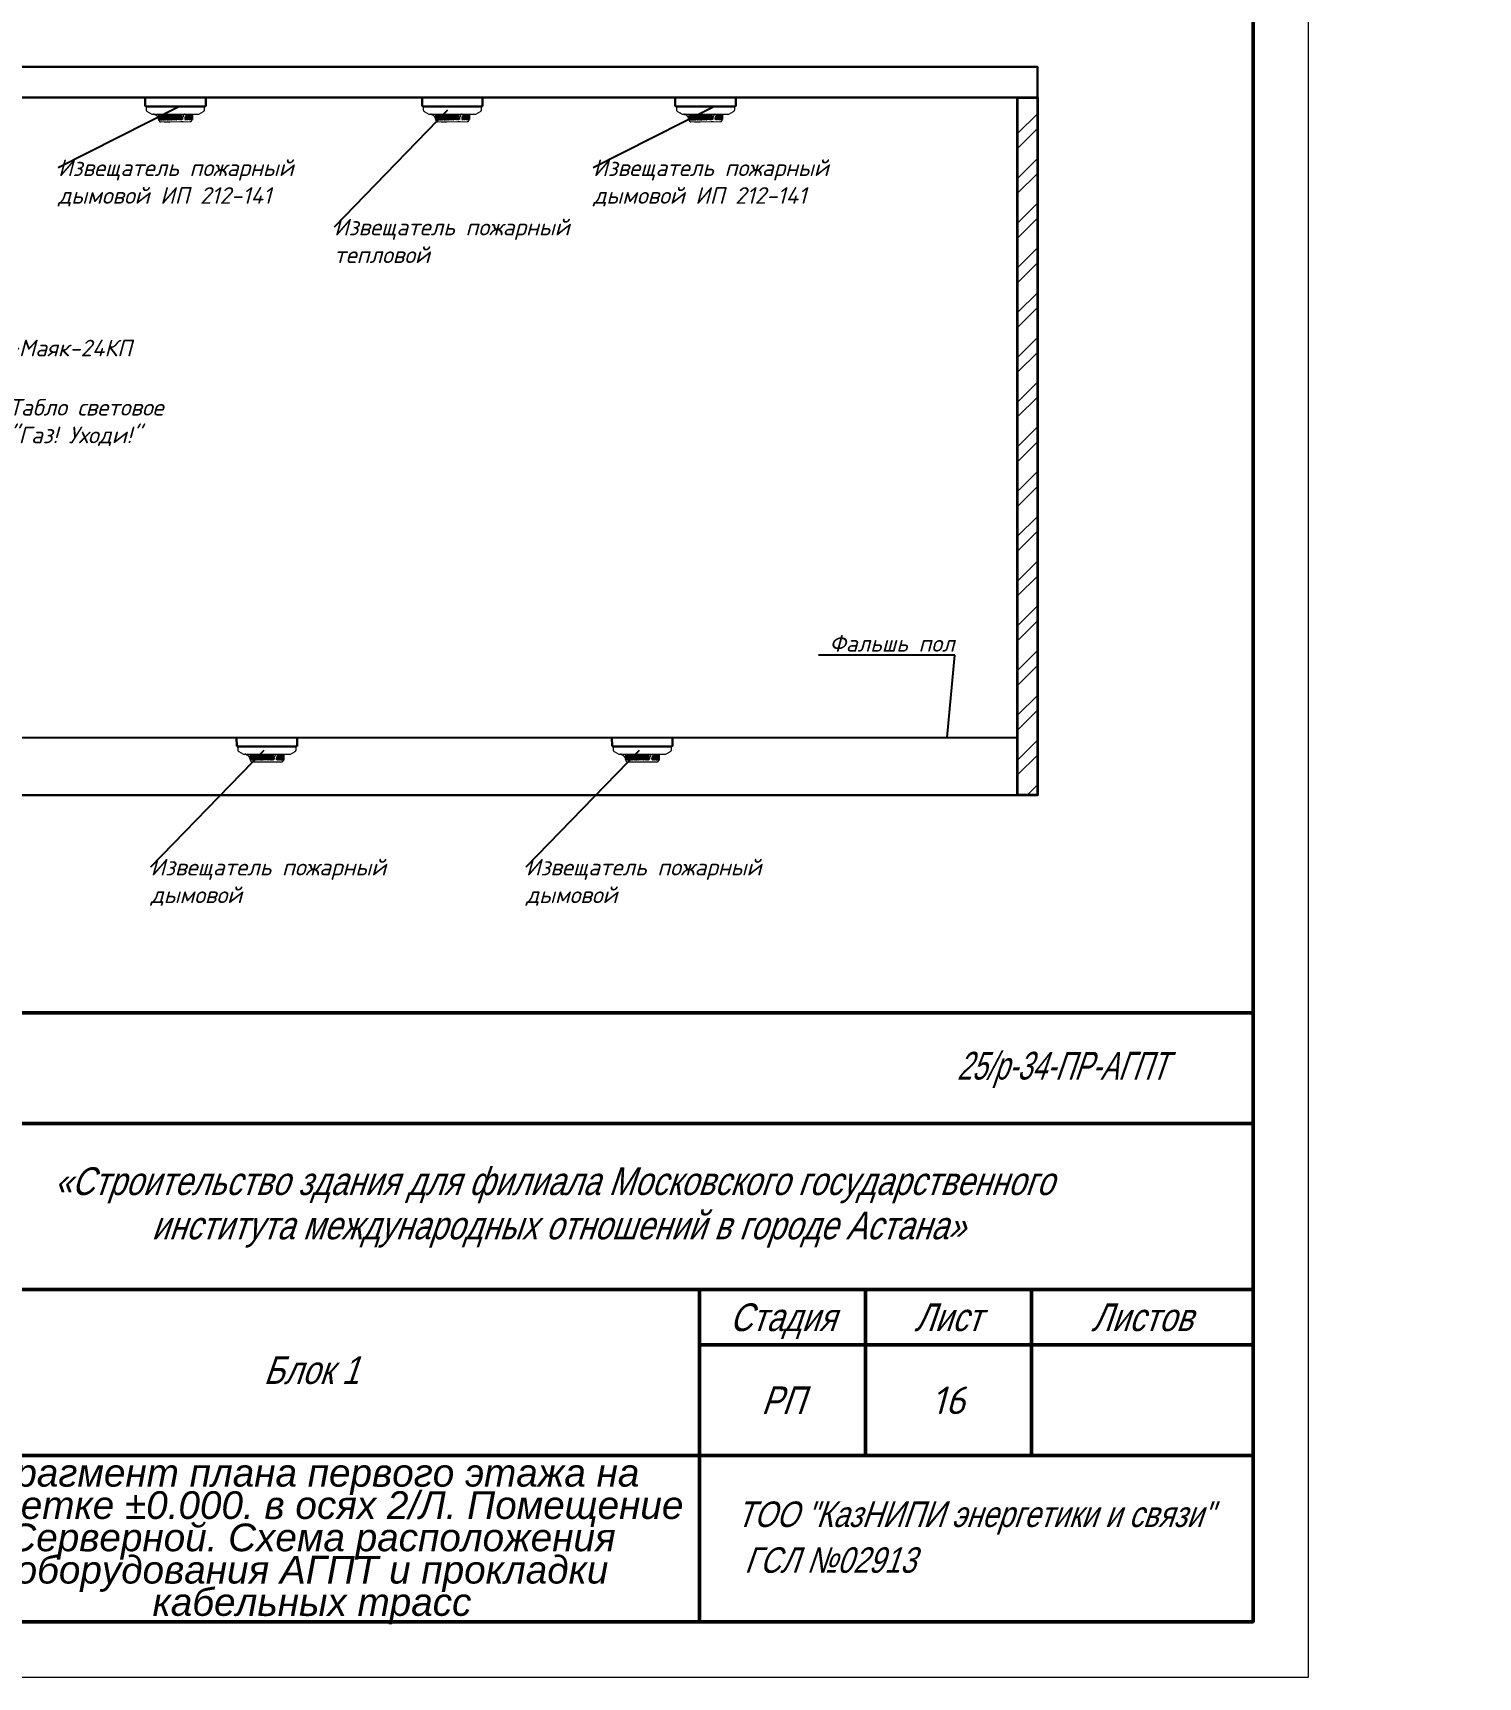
# Model space of a CAD drawing. Header units: millimetres. Extents: x -43024 to 94798, y 928 to 12808.
# Drawn here: x 14091 to 19312, y 928 to 6868 of the extents above; entities that cross this region are included whole.
import ezdxf
from ezdxf import colors
from ezdxf.entities.mleader import LeaderData, LeaderLine
from ezdxf.enums import TextEntityAlignment as Align
from ezdxf.math import Vec2, Vec3

# ---------------------------------------------------------------- set-up
doc = ezdxf.new("R2010")
doc.units = ezdxf.units.MM
for name, color, linetype, lineweight in [('4.4.4._Сэндвич', 252, 'Continuous', 53), ('RC-Выноски', 7, 'Continuous', 0), ('shkl', 138, 'Continuous', 15), ('®_КИРПИЧ_120', 7, 'Continuous', 35), ('®_ЛЕСТНИЦА', 7, 'Continuous', 18)]:
    doc.layers.add(name, color=color, linetype=linetype, lineweight=lineweight)
for name, color, linetype in [('PDF _Геометрия', 7, 'Continuous'), ('PDF _Сплошная заливка', 1, 'Continuous'), ('АГПТ', 7, 'Continuous')]:
    doc.layers.add(name, color=color, linetype=linetype)
doc.layers.add('STANDARD', color=18, linetype='Continuous', lineweight=25, true_color=0x000000)
doc.styles.add('ARIAL', font='arial.ttf')
doc.styles.add('RubezhCAD', font='arial.ttf', dxfattribs={"width": 0.8})
doc.styles.add('Архитектурный', font='isocpeui.ttf')

# ---------------------------------------------------------------- blocks, each defined once
blk = doc.blocks.new('*U27')
at = {"lineweight": 0}
blk.add_lwpolyline([(-415, -5), (5, -5), (5, 292), (-415, 292)], close=True, dxfattribs=at)
at = {"color": 0, "linetype": 'Continuous', "lineweight": 50}
blk.add_lwpolyline([(-395, 287), (0, 287), (0, 0), (-395, 0)], close=True, dxfattribs=at)
at = {"lineweight": 0}
blk.add_lwpolyline([(0, -5), (5, -5), (5, 0)], dxfattribs=at)
at = {"layer": 'STANDARD', "color": 0, "linetype": 'Continuous', "lineweight": 50}
for p, q in [((-185, 55), (0, 55)), ((-120, 45), (0, 45)), ((-185, 30), (0, 30)), ((-50, 0), (-50, 30)), ((-35, 15), (-35, 30)), ((-20, 30), (-20, 15)), ((-50, 25), (0, 25)), ((-120, 15), (0, 15))]:
    blk.add_line(p, q, dxfattribs=at)
at = {"layer": 'STANDARD', "color": 0, "linetype": 'Continuous', "lineweight": 13}
for p, q in [((-50, 15), (0, 15)), ((-50, 0), (-50, 15)), ((0, 15), (0, 0)), ((0, 0), (-185, 0))]:
    blk.add_line(p, q, dxfattribs=at)
at = {"layer": 'STANDARD', "color": 0, "linetype": 'Continuous', "lineweight": 13, "style": 'ARIAL', "oblique": 19}
for s, width, p, p2 in [('25/р-34-ПР-АГПТ', 0.68161, (-26.75, 48.97), (-7.75, 48.97)), ('«Строительство здания для филиала Московского государственного ', 0.80229, (-108.27, 38.54), (-17.24, 38.54)), ('института международных отношений в городе Астана»', 0.801042, (-99.49, 34.54), (-26.02, 34.54)), ('Листов', 0.802125, (-14.62, 26.25), (-5.48, 26.25)), ('Блок 1', 0.802776, (-89.38, 21.48), (-80.78, 21.48)), ('РП', 0.798948, (-44.43, 18.75), (-40.57, 18.75))]:
    blk.add_text(s, height=2.5, dxfattribs=dict(at, width=width)).set_placement(p, p2, align=Align.FIT)
at = {"layer": 'STANDARD', "color": 0, "linetype": 'Continuous', "lineweight": 50, "style": 'ARIAL', "oblique": 19}
for s, width, p, p2 in [('Стадия', 0.800956, (-47.28, 26.25), (-37.72, 26.25)), ('Лист', 0.799437, (-30.6, 26.25), (-24.53, 26.25))]:
    blk.add_text(s, height=2.5, dxfattribs=dict(at, width=width)).set_placement(p, p2, align=Align.FIT)
at = {"layer": 'STANDARD', "color": 0, "linetype": 'Continuous', "lineweight": 5, "style": 'ARIAL', "oblique": 19}
for s, width, p, p2 in [('ТОО "КазНИПИ энергетики и связи" ', 0.800126, (-46.66, 8.56), (-2.96, 8.56)), (' ГСЛ №02913                               ', 0.795255, (-46.66, 4.42), (-8.48, 4.42))]:
    blk.add_text(s, height=2.3, dxfattribs=dict(at, width=width)).set_placement(p, p2, align=Align.FIT)
blk = doc.blocks.new('извещатель фасад')
at = {"layer": 'PDF _Сплошная заливка', "lineweight": 30, "transparency": 33554559}
h = blk.add_hatch(color=7, dxfattribs=at)
h.paths.add_polyline_path([(120.616, 162.522, 0.414095), (120.61, 162.528)], flags=0)
h.paths.add_polyline_path([(120.61, 162.515, 0.414095), (120.616, 162.522)], flags=0)
h.paths.add_polyline_path([(120.604, 162.522, 0.414095), (120.61, 162.515)], flags=0)
h.paths.add_polyline_path([(120.61, 162.528, 0.414095), (120.604, 162.522)], flags=0)
blk.add_hatch(color=7, dxfattribs=at).paths.add_polyline_path([(121.429, 162.472), (121.434, 162.472), (121.443, 162.467), (121.443, 162.459), (121.438, 162.454), (121.429, 162.454), (121.425, 162.459), (121.425, 162.463)])
at = {"layer": 'PDF _Геометрия', "color": 7, "lineweight": 13}
for p, q in [((120.494, 162.646), (120.507, 162.632)), ((121.71, 162.646), (120.494, 162.646)), ((120.507, 162.632), (121.697, 162.632)), ((121.697, 162.632), (121.71, 162.646))]:
    blk.add_line(p, q, dxfattribs=at)
for points in [[(120.516, 162.632), (120.516, 162.583), (120.516, 162.579), (120.516, 162.574), (120.516, 162.57), (120.516, 162.565), (120.52, 162.561), (120.52, 162.557), (120.525, 162.552), (120.529, 162.548), (120.529, 162.543), (120.534, 162.543), (120.538, 162.539), (120.632, 162.485), (121.314, 162.485), (121.363, 162.485)], [(120.765, 162.383), (120.765, 162.392), (120.765, 162.396), (120.761, 162.401), (120.761, 162.409), (120.757, 162.414), (120.757, 162.418), (120.752, 162.423), (120.748, 162.427), (120.748, 162.432), (120.743, 162.436), (120.739, 162.445), (120.734, 162.45), (120.73, 162.45), (120.725, 162.454), (120.721, 162.459), (120.716, 162.463), (120.712, 162.467), (120.707, 162.472), (120.703, 162.472), (120.699, 162.476), (120.694, 162.476), (120.685, 162.481), (120.681, 162.481), (120.676, 162.485), (120.672, 162.485), (120.663, 162.485), (120.672, 162.485), (120.676, 162.485), (120.681, 162.481), (120.685, 162.481), (120.694, 162.476), (120.699, 162.476), (120.703, 162.472), (120.707, 162.472), (120.712, 162.467), (120.716, 162.463), (120.725, 162.459), (120.73, 162.454), (120.734, 162.45), (120.739, 162.445), (120.743, 162.441), (120.748, 162.436), (120.752, 162.427), (120.752, 162.423), (120.757, 162.418), (120.757, 162.414), (120.761, 162.409), (120.761, 162.401), (120.765, 162.396), (120.765, 162.392)], [(120.765, 162.485), (120.765, 162.374), (120.765, 162.369), (120.77, 162.365), (120.77, 162.36), (120.77, 162.356), (120.774, 162.352), (120.774, 162.347), (120.779, 162.347), (120.779, 162.343), (120.783, 162.343), (120.783, 162.338), (120.788, 162.338), (120.792, 162.338), (120.792, 162.334), (120.797, 162.334), (120.801, 162.334), (120.806, 162.334), (121.398, 162.334), (121.403, 162.334), (121.407, 162.334), (121.412, 162.338), (121.416, 162.338), (121.421, 162.338), (121.421, 162.343), (121.425, 162.343), (121.425, 162.347), (121.429, 162.347), (121.429, 162.352), (121.434, 162.356), (121.434, 162.36), (121.438, 162.365), (121.438, 162.369), (121.438, 162.374), (121.438, 162.485)], [(120.77, 162.485), (120.77, 162.374), (120.765, 162.374)], [(120.783, 162.374), (120.779, 162.374), (120.779, 162.485), (120.779, 162.374), (120.774, 162.374), (120.77, 162.374)], [(120.788, 162.485), (120.788, 162.374), (120.783, 162.374), (120.783, 162.485)], [(120.788, 162.374), (120.792, 162.374)], [(120.797, 162.485), (120.797, 162.374), (120.792, 162.374), (120.792, 162.485)], [(120.797, 162.374), (120.806, 162.374)], [(120.81, 162.485), (120.81, 162.374), (120.806, 162.374), (120.806, 162.485)], [(120.81, 162.374), (120.819, 162.374)], [(120.823, 162.485), (120.823, 162.374), (120.819, 162.374), (120.819, 162.485)], [(120.823, 162.374), (120.832, 162.374)], [(120.841, 162.485), (120.841, 162.374), (120.832, 162.374), (120.832, 162.485)], [(120.841, 162.374), (120.85, 162.374)], [(120.859, 162.485), (120.859, 162.374), (120.85, 162.374), (120.85, 162.485)], [(120.859, 162.374), (120.868, 162.374)], [(120.877, 162.485), (120.877, 162.374), (120.868, 162.374), (120.868, 162.485)], [(120.877, 162.374), (120.886, 162.374)], [(120.895, 162.485), (120.895, 162.374), (120.886, 162.374), (120.886, 162.485)], [(120.895, 162.374), (120.904, 162.374)], [(120.926, 162.374), (120.917, 162.374), (120.917, 162.485), (120.917, 162.374), (120.904, 162.374), (120.904, 162.485)], [(120.939, 162.485), (120.939, 162.374), (120.926, 162.374), (120.926, 162.485)], [(120.935, 162.485), (120.935, 162.374)], [(120.939, 162.374), (120.948, 162.374)], [(120.966, 162.485), (120.966, 162.374), (120.948, 162.374), (120.948, 162.485)], [(120.957, 162.485), (120.957, 162.374)], [(120.966, 162.374), (120.975, 162.374)], [(120.988, 162.485), (120.988, 162.374), (120.975, 162.374), (120.975, 162.485)], [(120.979, 162.485), (120.979, 162.374)], [(120.988, 162.374), (120.997, 162.374)], [(121.015, 162.485), (121.015, 162.374), (120.997, 162.374), (120.997, 162.485)], [(121.002, 162.485), (121.002, 162.374)], [(121.015, 162.374), (121.024, 162.374)], [(121.042, 162.485), (121.042, 162.374), (121.024, 162.374), (121.024, 162.485)], [(121.028, 162.485), (121.028, 162.374)], [(121.064, 162.485), (121.064, 162.374), (121.051, 162.374), (121.051, 162.485), (121.051, 162.374), (121.042, 162.374)], [(121.091, 162.485), (121.091, 162.374), (121.077, 162.374), (121.077, 162.485), (121.077, 162.374), (121.064, 162.374)], [(121.1, 162.374), (121.091, 162.374)], [(121.118, 162.485), (121.118, 162.374), (121.1, 162.374), (121.1, 162.485)], [(121.118, 162.374), (121.126, 162.374)], [(121.153, 162.374), (121.144, 162.374), (121.144, 162.485), (121.144, 162.374), (121.126, 162.374), (121.126, 162.485)], [(121.171, 162.485), (121.171, 162.374), (121.153, 162.374), (121.153, 162.485)], [(121.167, 162.485), (121.167, 162.374)], [(121.171, 162.374), (121.18, 162.374)], [(121.193, 162.485), (121.193, 162.374), (121.18, 162.374), (121.18, 162.485)], [(121.189, 162.485), (121.189, 162.374)], [(121.193, 162.374), (121.207, 162.374)], [(121.22, 162.485), (121.22, 162.374), (121.207, 162.374), (121.207, 162.485)], [(121.216, 162.485), (121.216, 162.374)], [(121.22, 162.374), (121.229, 162.374)], [(121.296, 162.485), (121.291, 162.485), (121.287, 162.481), (121.282, 162.476), (121.278, 162.476), (121.274, 162.467), (121.269, 162.463), (121.265, 162.459), (121.26, 162.454), (121.26, 162.445), (121.256, 162.441), (121.256, 162.432), (121.251, 162.423), (121.247, 162.414), (121.247, 162.405), (121.247, 162.392), (121.247, 162.383), (121.242, 162.374), (121.229, 162.374), (121.229, 162.485)], [(121.233, 162.374), (121.233, 162.485)], [(121.305, 162.441), (121.305, 162.374), (121.291, 162.374), (121.296, 162.378), (121.296, 162.387), (121.296, 162.401), (121.296, 162.409), (121.3, 162.418), (121.3, 162.423), (121.3, 162.427), (121.305, 162.436), (121.305, 162.441), (121.309, 162.445), (121.314, 162.454), (121.318, 162.459), (121.323, 162.467), (121.327, 162.472), (121.331, 162.476), (121.336, 162.481), (121.34, 162.481), (121.345, 162.485), (121.345, 162.374), (121.336, 162.374), (121.336, 162.481)], [(121.296, 162.401), (121.296, 162.374)], [(121.305, 162.374), (121.314, 162.374)], [(121.327, 162.472), (121.327, 162.374), (121.314, 162.374), (121.314, 162.459)], [(121.327, 162.374), (121.336, 162.374)], [(121.345, 162.374), (121.354, 162.374)], [(121.363, 162.374), (121.354, 162.374), (121.354, 162.485)], [(121.372, 162.374), (121.363, 162.374), (121.363, 162.485), (121.572, 162.485), (121.666, 162.539), (121.67, 162.543), (121.675, 162.543), (121.675, 162.548), (121.679, 162.552), (121.684, 162.557), (121.684, 162.561), (121.688, 162.565), (121.688, 162.57), (121.688, 162.574), (121.688, 162.579), (121.688, 162.583), (121.688, 162.632)], [(121.376, 162.485), (121.376, 162.374), (121.372, 162.374), (121.372, 162.485)], [(121.376, 162.374), (121.385, 162.374)], [(121.385, 162.485), (121.385, 162.374), (121.394, 162.374), (121.398, 162.374)], [(121.394, 162.485), (121.394, 162.374)], [(121.403, 162.485), (121.403, 162.374), (121.398, 162.374), (121.398, 162.485)], [(121.403, 162.374), (121.412, 162.374)], [(121.416, 162.485), (121.416, 162.374), (121.412, 162.374), (121.412, 162.485)], [(121.416, 162.374), (121.421, 162.374)], [(121.425, 162.485), (121.425, 162.374), (121.421, 162.374), (121.421, 162.485)], [(121.425, 162.374), (121.429, 162.374), (121.434, 162.374)], [(121.443, 162.485), (121.443, 162.374), (121.438, 162.374), (121.434, 162.374), (121.434, 162.485)], [(120.877, 162.334), (120.926, 162.334), (120.993, 162.334), (121.211, 162.334), (121.256, 162.334)]]:
    blk.add_lwpolyline(points, dxfattribs=at)
blk.add_lwpolyline([(121.429, 162.374), (121.429, 162.485)], close=True, dxfattribs=at)
at = {"layer": 'АГПТ', "color": 7, "lineweight": 30}
for p, q in [((120.494, 162.646), (120.494, 162.82)), ((121.71, 162.646), (121.71, 162.82))]:
    blk.add_line(p, q, dxfattribs=at)
blk = doc.blocks.new('монтBTH')
at = {"layer": 'RC-Выноски'}
ml = blk.add_multileader_mtext('Standard', dxfattribs=at)
ml.set_content('плита перекрытия', color=256, style='RubezhCAD')
ml.set_leader_properties()
ml.build(insert=Vec2(0, 0))
ml.multileader.update_dxf_attribs({"text_left_attachment_type": 2, "dogleg_length": 2, "arrow_head_size": 400, "scale": 100})
ctx = ml.context
ctx.base_point, ctx.scale, ctx.char_height, ctx.arrow_head_size, ctx.landing_gap_size, ctx.plane_origin = Vec3(4840785, -930815), 100, 250, 400, 100, Vec3(4361989, -1118802)
ctx.left_attachment, ctx.text_align_type = 2, 1
notes = []
notes.append((ctx, [(1, (1, 1, 0), (4843511, -930815), (-1, 0), 200, [(0, [(4843857, -932126)], 0, [])])]))
ctx.mtext.insert, ctx.mtext.width, ctx.mtext.alignment, ctx.mtext.flow_direction = Vec3(4842048, -930655), 2861.91, 2, 5
ml = blk.add_multileader_mtext('Standard', dxfattribs=at)
ml.set_content('труба гофрированная', color=256, style='RubezhCAD')
ml.set_leader_properties()
ml.build(insert=Vec2(0, 0))
ml.multileader.update_dxf_attribs({"text_left_attachment_type": 2, "dogleg_length": 2, "arrow_head_size": 400, "scale": 100})
ctx = ml.context
ctx.base_point, ctx.scale, ctx.char_height, ctx.arrow_head_size, ctx.landing_gap_size, ctx.plane_origin = Vec3(4840290, -934409), 100, 250, 400, 100, Vec3(4361989, -1122393)
ctx.left_attachment, ctx.text_align_type = 2, 1
notes.append((ctx, [(1, (1, 1, 0), (4843511, -934406), (-1, 0), 200, [(0, [(4843857, -933478)], 0, [])])]))
ctx.mtext.insert, ctx.mtext.width, ctx.mtext.alignment, ctx.mtext.flow_direction = Vec3(4841800, -934244), 2861.91, 2, 5
ml = blk.add_multileader_mtext('Standard', dxfattribs=at)
ml.set_content('скоба крепежная', color=256, style='RubezhCAD')
ml.set_leader_properties()
ml.build(insert=Vec2(0, 0))
ml.multileader.update_dxf_attribs({"text_left_attachment_type": 2, "dogleg_length": 2, "arrow_head_size": 400, "scale": 100})
ctx = ml.context
ctx.base_point, ctx.scale, ctx.char_height, ctx.arrow_head_size, ctx.landing_gap_size, ctx.plane_origin = Vec3(4840942, -935134), 100, 250, 400, 100, Vec3(4361989, -1123118)
ctx.left_attachment, ctx.text_align_type = 2, 1
notes.append((ctx, [(1, (1, 1, 0), (4843511, -935131), (-1, 0), 200, [(0, [(4844253, -933754)], 0, [])])]))
ctx.mtext.insert, ctx.mtext.width, ctx.mtext.alignment, ctx.mtext.flow_direction = Vec3(4842127, -934971), 2861.91, 2, 5
ml = blk.add_multileader_mtext('Standard', dxfattribs=at)
ml.set_content('Извещатель пожарный дымовой', color=256, style='RubezhCAD')
ml.set_leader_properties()
ml.build(insert=Vec2(0, 0))
ml.multileader.update_dxf_attribs({"text_left_attachment_type": 2, "dogleg_length": 2, "arrow_head_size": 400, "scale": 100})
ctx = ml.context
ctx.base_point, ctx.scale, ctx.char_height, ctx.arrow_head_size, ctx.landing_gap_size, ctx.plane_origin = Vec3(4844143, -935339), 100, 250, 400, 100, Vec3(4365549, -1123118)
ctx.left_attachment, ctx.text_align_type = 2, 1
notes.append((ctx, [(1, (1, 1, 0), (4847071, -935131), (-1, 0), 200, [(0, [(4846626, -933853)], 0, [])])]))
ctx.mtext.insert, ctx.mtext.width, ctx.mtext.alignment, ctx.mtext.flow_direction = Vec3(4845507, -934971), 2861.91, 2, 5
for ctx, leaders in notes:
    for number, flags, end, landing, length, lines in leaders:
        leader = LeaderData()
        leader.index, (leader.has_last_leader_line, leader.has_dogleg_vector, leader.attachment_direction) = number, flags
        leader.last_leader_point, leader.dogleg_vector, leader.dogleg_length = Vec3(end), Vec3(landing), length
        for number, points, colour, breaks in lines:
            line = LeaderLine()
            line.index, line.vertices, line.color, line.breaks = number, Vec3.list(points), colors.encode_raw_color(colour), breaks
            leader.lines.append(line)
        ctx.leaders.append(leader)

msp = doc.modelspace()

# ---------------------------------------------------------------- linework, layer by layer
at = {"layer": 'shkl', "color": 0, "lineweight": 30}
msp.add_lwpolyline([(13508.8, 6634.2), (17720.8, 6634.2), (17720.8, 6745.1), (13508.8, 6745.1)], close=True, dxfattribs=at)
at = {"layer": '®_КИРПИЧ_120', "linetype": 'Continuous', "lineweight": 18, "transparency": 33554610}
for p, q in [((17648.8, 6503.9), (17720.8, 6575.9)), ((17648.8, 6450), (17720.8, 6522)), ((17648.8, 6342.3), (17720.8, 6414.3)), ((17648.8, 6288.4), (17720.8, 6360.4)), ((17648.8, 6180.6), (17720.8, 6252.6)), ((17648.8, 6126.8), (17720.8, 6198.8)), ((17648.8, 6019), (17720.8, 6091)), ((17648.8, 5965.1), (17720.8, 6037.1)), ((17648.8, 5857.3), (17720.8, 5929.3)), ((17648.8, 5803.5), (17720.8, 5875.5)), ((17648.8, 5695.7), (17720.8, 5767.7)), ((17648.8, 5641.8), (17720.8, 5713.8)), ((17648.8, 5534.1), (17720.8, 5606.1)), ((17648.8, 5480.2), (17720.8, 5552.2)), ((17648.8, 5372.4), (17720.8, 5444.4)), ((17648.8, 5318.5), (17720.8, 5390.5)), ((17648.8, 5210.8), (17720.8, 5282.8)), ((17648.8, 5156.9), (17720.8, 5228.9)), ((17648.8, 5049.1), (17720.8, 5121.1)), ((17648.8, 4995.2), (17720.8, 5067.2)), ((17648.8, 4887.5), (17720.8, 4959.5)), ((17648.8, 4833.6), (17720.8, 4905.6)), ((17648.8, 4725.8), (17720.8, 4797.8)), ((17648.8, 4672), (17720.8, 4744)), ((17648.8, 4564.2), (17720.8, 4636.2)), ((17648.8, 4510.3), (17720.8, 4582.3)), ((17648.8, 4402.5), (17720.8, 4474.5)), ((17648.8, 4348.7), (17720.8, 4420.7)), ((17648.8, 4240.9), (17720.8, 4312.9)), ((17648.8, 4187), (17720.8, 4259)), ((17683.8, 4114.2), (17720.8, 4151.3))]:
    msp.add_line(p, q, dxfattribs=at)
at = {"layer": '®_КИРПИЧ_120'}
msp.add_lwpolyline([(17648.8, 4114.2), (17648.8, 6634.2), (17720.8, 6634.2), (17720.8, 4114.2)], close=True, dxfattribs=at)
at = {"layer": '®_ЛЕСТНИЦА', "color": 7, "linetype": 'ByBlock', "lineweight": 30, "ltscale": 200}
msp.add_lwpolyline([(17720.8, 4114.2), (13508.8, 4114.2)], dxfattribs=at)
at = {"layer": 'АГПТ'}
msp.add_lwpolyline([(13580.8, 4321.8), (17648.8, 4321.8)], dxfattribs=at)

# ---------------------------------------------------------------- block references
ref = msp.add_blockref('*U27', (18499.5, 1127.9), dxfattribs=dict(xscale=40, yscale=40, zscale=40))
ref.add_attrib('ЛИСТ_первый', '16', dxfattribs={"height": 100, "style": 'Архитектурный'}).set_placement((17399.5, 1927.9), align=Align.MIDDLE_CENTER)
at = {"layer": '4.4.4._Сэндвич', "color": 1, "lineweight": 0, "xscale": 0.35, "yscale": 0.35, "zscale": 0.35}
msp.add_blockref('монтBTH', (-1687571, 329062.5), dxfattribs=at)
at = {"layer": 'АГПТ', "color": 1, "lineweight": 30, "xscale": 180, "yscale": 180, "zscale": 180, "rotation": 0.1284775282643613}
for p in [(-7126.6, -22721.8), (-6126, -22721.8), (-5211.3, -22721.8), (-6795.8, -25034.3), (-5439.8, -25034.3)]:
    msp.add_blockref('извещатель фасад', p, dxfattribs=at)

# ---------------------------------------------------------------- texts
at = {"layer": '4.4.4._Сэндвич', "color": 0, "lineweight": 30, "insert": (13699.5, 1716), "char_height": 100, "attachment_point": 1, "style": 'ARIAL'}
msp.add_mtext_dynamic_manual_height_columns('\\pxsm0.7,qc;{\\fArial|b0|i1|c204|p34;Фрагмент плана первого этажа на отметке %%P0.000. в осях 2/Л. Помещение Серверной. Cхема расположения оборудования АГПТ и прокладки кабельных трасс}', width=2800, gutter_width=1125, heights=[720], dxfattribs=at)

# ---------------------------------------------------------------- leaders
at = {"layer": 'АГПТ', "color": 7, "lineweight": 25}
ml = msp.add_multileader_mtext('Standard', dxfattribs=at)
ml.set_content('Извещатель пожарный \\Pдымовой ИП 212-141', color=7, style='Архитектурный')
ml.set_leader_properties()
ml.build(insert=Vec2(0, 0))
ml.multileader.update_dxf_attribs({"text_right_attachment_type": 6, "dogleg_length": 0.36, "arrow_head_size": 0.108})
ctx = ml.context
ctx.base_point, ctx.char_height, ctx.arrow_head_size, ctx.landing_gap_size, ctx.plane_origin = Vec3(14182.3, 6380.6), 60, 0.108, 0.054, Vec3(15071.6, 5839.2)
ctx.right_attachment = 6
notes = []
notes.append((ctx, [(1, (1, 1, 0), (14182, 6380.6), (1, 0), 0.216, [(1, [(14618.4, 6600.8)], 0, [])])]))
ctx.mtext.insert, ctx.mtext.flow_direction = Vec3(14182.3, 6410.6), 5
ml = msp.add_multileader_mtext('Standard', dxfattribs=at)
ml.set_content('Извещатель пожарный \\Pдымовой ИП 212-141', color=7, style='Архитектурный')
ml.set_leader_properties()
ml.build(insert=Vec2(0, 0))
ml.multileader.update_dxf_attribs({"text_right_attachment_type": 6, "dogleg_length": 0.36, "arrow_head_size": 0.108})
ctx = ml.context
ctx.base_point, ctx.char_height, ctx.arrow_head_size, ctx.landing_gap_size, ctx.plane_origin = Vec3(16115.4, 6380.6), 60, 0.108, 0.054, Vec3(17004.8, 5839.2)
ctx.right_attachment = 6
notes.append((ctx, [(1, (1, 1, 0), (16115.2, 6380.6), (1, 0), 0.216, [(1, [(16551.6, 6600.8)], 0, [])])]))
ctx.mtext.insert, ctx.mtext.flow_direction = Vec3(16115.5, 6410.6), 5
ml = msp.add_multileader_mtext('Standard', dxfattribs=at)
ml.set_content('Извещатель пожарный \\Pтепловой', color=7, style='Архитектурный')
ml.set_leader_properties()
ml.build(insert=Vec2(0, 0))
ml.multileader.update_dxf_attribs({"text_right_attachment_type": 6, "dogleg_length": 0.36, "arrow_head_size": 0.108})
ctx = ml.context
ctx.base_point, ctx.char_height, ctx.arrow_head_size, ctx.landing_gap_size, ctx.plane_origin = Vec3(15179.3, 6166.3), 60, 0.108, 0.054, Vec3(16068.7, 5624.9)
ctx.right_attachment = 6
notes.append((ctx, [(1, (1, 1, 0), (15179.1, 6166.3), (1, 0), 0.216, [(0, [(15588.7, 6588.3)], 0, [])])]))
ctx.mtext.insert, ctx.mtext.flow_direction = Vec3(15179.4, 6196.3), 5
ml = msp.add_multileader_mtext('Standard', dxfattribs=at)
ml.set_content('Маяк-24КП', color=7, style='Архитектурный')
ml.set_leader_properties()
ml.build(insert=Vec2(0, 0))
ml.multileader.update_dxf_attribs({"text_right_attachment_type": 6, "dogleg_length": 0.36, "arrow_head_size": 0.108})
ctx = ml.context
ctx.base_point, ctx.char_height, ctx.arrow_head_size, ctx.landing_gap_size, ctx.plane_origin = Vec3(14040.5, 5729.4), 60, 0.108, 0.054, Vec3(13672.6, 5499.4)
ctx.right_attachment = 6
notes.append((ctx, [(1, (1, 1, 0), (14040.3, 5729.4), (1, 0), 0.216, [(0, [(13617.7, 5494)], 0, [])])]))
ctx.mtext.insert, ctx.mtext.flow_direction = Vec3(14040.6, 5759.4), 5
ml = msp.add_multileader_mtext('Standard', dxfattribs=at)
ml.set_content('Табло световое\\P"Газ! Уходи!"', color=7, style='Архитектурный')
ml.set_leader_properties()
ml.build(insert=Vec2(0, 0))
ml.multileader.update_dxf_attribs({"text_right_attachment_type": 6, "dogleg_length": 0.36, "arrow_head_size": 0.108})
ctx = ml.context
ctx.base_point, ctx.char_height, ctx.arrow_head_size, ctx.landing_gap_size, ctx.plane_origin = Vec3(14005.2, 5515.2), 60, 0.108, 0.054, Vec3(13637.3, 5402.7)
ctx.right_attachment = 6
notes.append((ctx, [(1, (1, 1, 0), (14005, 5515.2), (1, 0), 0.216, [(0, [(13589.3, 5402.7)], 0, [])])]))
ctx.mtext.insert, ctx.mtext.flow_direction = Vec3(14005.3, 5545.3), 5
ml = msp.add_multileader_mtext('Standard', dxfattribs=at)
ml.set_content('Фальшь пол', color=7, style='Архитектурный')
ml.set_leader_properties()
ml.build(insert=Vec2(0, 0))
ml.multileader.update_dxf_attribs({"text_right_attachment_type": 6, "dogleg_length": 0.36, "arrow_head_size": 0.108})
ctx = ml.context
ctx.base_point, ctx.char_height, ctx.arrow_head_size, ctx.landing_gap_size, ctx.plane_origin = Vec3(16964.7, 4662.3), 60, 0.108, 0.054, Vec3(17873.8, 4231.4)
ctx.right_attachment, ctx.text_align_type = 6, 2
notes.append((ctx, [(0, (1, 1, 0), (17421.4, 4620.3), (-1, 0), 0.36, [(0, [(17393.8, 4321.8)], 0, [])])]))
ctx.mtext.insert, ctx.mtext.alignment, ctx.mtext.flow_direction = Vec3(17421, 4692.3), 3, 5
ml = msp.add_multileader_mtext('Standard', dxfattribs=at)
ml.set_content('Извещатель пожарный \\Pдымовой', color=7, style='Архитектурный')
ml.set_leader_properties()
ml.build(insert=Vec2(0, 0))
ml.multileader.update_dxf_attribs({"text_right_attachment_type": 6, "dogleg_length": 0.36, "arrow_head_size": 0.108})
ctx = ml.context
ctx.base_point, ctx.char_height, ctx.arrow_head_size, ctx.landing_gap_size, ctx.plane_origin = Vec3(14516.3, 3854), 60, 0.108, 0.054, Vec3(15405.7, 3312.6)
ctx.right_attachment = 6
notes.append((ctx, [(1, (1, 1, 0), (14516.1, 3854), (1, 0), 0.216, [(0, [(14925.7, 4275.9)], 0, [])])]))
ctx.mtext.insert, ctx.mtext.flow_direction = Vec3(14516.4, 3884), 5
ml = msp.add_multileader_mtext('Standard', dxfattribs=at)
ml.set_content('Извещатель пожарный \\Pдымовой', color=7, style='Архитектурный')
ml.set_leader_properties()
ml.build(insert=Vec2(0, 0))
ml.multileader.update_dxf_attribs({"text_right_attachment_type": 6, "dogleg_length": 0.36, "arrow_head_size": 0.108})
ctx = ml.context
ctx.base_point, ctx.char_height, ctx.arrow_head_size, ctx.landing_gap_size, ctx.plane_origin = Vec3(15872.3, 3854), 60, 0.108, 0.054, Vec3(16761.7, 3312.6)
ctx.right_attachment = 6
notes.append((ctx, [(1, (1, 1, 0), (15872.1, 3854), (1, 0), 0.216, [(0, [(16281.7, 4275.9)], 0, [])])]))
ctx.mtext.insert, ctx.mtext.flow_direction = Vec3(15872.4, 3884), 5
for ctx, leaders in notes:
    for number, flags, end, landing, length, lines in leaders:
        leader = LeaderData()
        leader.index, (leader.has_last_leader_line, leader.has_dogleg_vector, leader.attachment_direction) = number, flags
        leader.last_leader_point, leader.dogleg_vector, leader.dogleg_length = Vec3(end), Vec3(landing), length
        for number, points, colour, breaks in lines:
            line = LeaderLine()
            line.index, line.vertices, line.color, line.breaks = number, Vec3.list(points), colors.encode_raw_color(colour), breaks
            leader.lines.append(line)
        ctx.leaders.append(leader)

doc.saveas('drawing.dxf')
